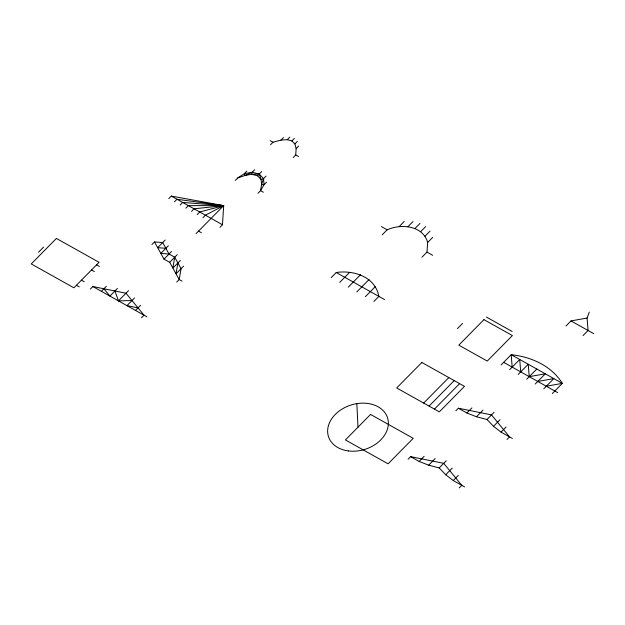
<?xml version="1.0" encoding="UTF-8"?>
<svg xmlns="http://www.w3.org/2000/svg" width="625" height="625" viewBox="0 0 625 625"><rect width="100%" height="100%" fill="white"/><g stroke="black" fill="none" stroke-linecap="round" stroke-linejoin="round"><path stroke-width="0.94" d="M219.961 227.297L222.477 224.75L223.68 205.633L171.305 196.078L168.789 198.625M293.227 157.523L295.742 154.969L296.141 148.602L294.867 143.93L291.914 140.953L287.281 139.68L280.977 140.102L272.992 142.227L270.477 144.773M421.953 257.211L426.984 252.109L427.641 242.5C423.031 225.438 400.977 223.508 387.18 229.813L382.148 234.906M168.375 245.75L160.828 253.398L169.031 254.039L174.719 257.219L172.859 268.055L180.406 260.406M177.891 262.953L176.031 273.789L183.578 266.141M254.695 169.719L252.18 172.266L251.68 174.273L245.141 175.438L237.781 177.914L235.273 180.461M266.07 176.094L263.555 178.641L261.555 184.633L260.531 190.656L258.016 193.203M583.031 335.57L588.062 330.477L587.078 318.047L589.328 312.094M38.57 252.188L43.602 247.094M174.477 201.812L176.984 199.266L223.68 205.633L196.016 233.672M90.344 289.086L92.859 286.531L125.992 293.219L144.031 315.203L141.516 317.75M180.156 205L182.672 202.445L223.68 205.633L205.422 215.188L202.906 217.742M101.383 291.312L106.414 286.211M185.844 208.18L188.359 205.633L223.68 205.633L199.734 212.008L197.219 214.555M151.969 244.477L154.484 241.93L162.688 242.57L169.031 254.039M191.531 211.367L194.047 208.82L223.68 205.633M117.461 288.445L109.914 296.094L103.898 288.766M165.203 240.016L157.656 247.664L165.859 248.305M114.945 290.992L118.445 300.867L128.508 290.672M246.852 171.117L244.336 173.672L237.781 177.914M280.977 140.102L283.492 137.555M182.047 281.117L179.203 279.523L169.688 262.32L164 259.133L171.547 251.484M287.281 139.68L289.797 137.133M134.516 298L126.977 305.648L138.016 307.875M169.688 262.32L177.234 254.672M263.375 192.25L260.531 190.656L264.039 184.703L263.555 178.641L259.219 174.086L251.68 174.273L257.539 175.789L261.734 171.539M291.914 140.953L294.422 138.406M294.867 143.93L297.375 141.375M135.508 310.43L140.531 305.328M296.141 148.602L298.656 146.047M266.555 182.156L264.039 184.703L261.555 184.633L261.156 179.578L259.219 174.086L252.18 172.266L244.336 173.672L245.141 175.438L252.18 172.266M176.688 282.07L179.203 279.523L181.062 268.688L174.719 257.219M331.195 277.602L336.227 272.508C353.734 269.875 375.352 276.836 378.875 296.398L373.844 301.492M339.727 282.383L349.586 272.391M399.211 226.57L404.234 221.469M348.258 287.156L360.531 274.719M407.93 226.68L412.961 221.578M414.961 228.5L419.992 223.406M356.789 291.938L369.062 279.5M420.648 231.688L425.672 226.594M365.312 296.719L375.172 286.727M424.992 236.234L430.023 231.133M427.641 242.5L432.672 237.398M457.5 328.57L462.531 323.477M423.672 403.07L448.82 377.578M429.063 406.094L454.211 380.602M434.461 409.117L459.609 383.625M408.086 459.203L410.594 456.648L443.734 463.336L461.773 485.32L459.258 487.867M455.867 410.773L458.383 408.219L491.516 414.906L509.555 436.891L507.039 439.438M501.133 364.891L511.195 354.695C531.164 356.805 551.453 365.797 562.367 383.367L552.312 393.562M410.594 456.648L419.125 461.43L424.156 456.328M458.383 408.219L466.906 413L471.938 407.898M509.664 369.664L519.719 359.469L520.703 371.898M419.125 461.43L428.664 465.188L435.203 458.562M466.906 413L476.445 416.758L482.984 410.133M518.195 374.445L528.25 364.25L529.234 376.672L545.312 373.805L535.25 384M565.977 326.016L571.008 320.922L587.078 318.047M428.664 465.188L439.203 467.93L446.242 460.789M476.445 416.758L486.984 419.5L494.031 412.359M526.719 379.227L536.781 369.031M439.203 467.93L445.719 474.742L452.258 468.117M486.984 419.5L493.508 426.312L500.039 419.688M445.719 474.742L453.242 480.539L458.273 475.445M493.508 426.312L501.031 432.109L506.055 427.016M543.781 388.781L553.844 378.586L537.766 381.453M263.555 178.641L261.156 179.578L257.539 175.789M546.297 386.234L562.367 383.367L511.195 354.695L512.18 367.117M118.445 300.867L132.008 300.547M270.148 140.633L272.992 142.227M295.742 154.969L298.586 156.562M571.008 320.922L593.75 333.664M381.492 226.625L387.18 229.813M426.984 252.109L432.672 255.297M486.477 317.102L512.062 331.438M503.648 362.336L557.672 392.602M336.227 272.508L384.562 299.586M171.305 196.078L222.477 224.75M198.531 231.125L201.375 232.711M501.031 432.109L512.398 438.484M96.531 264.875L99.375 266.469M91.5 269.969L94.344 271.562M453.242 480.539L464.617 486.914M81.445 280.164L84.289 281.758M92.859 286.531L146.875 316.797M76.414 285.266L79.258 286.859M154.484 241.93L164 259.133M356.836 403.633L358 427.18M56.398 238.43L31.25 263.922L73.898 287.812L99.047 262.32L56.398 238.43M370.57 414.438L345.422 439.93L388.07 463.82L413.219 438.328L370.57 414.438M421.844 362.469L396.695 387.961L439.344 411.852L464.492 386.359L421.844 362.469M483.961 319.648L458.812 345.141L487.242 361.062L512.391 335.578L483.961 319.648M348.461 450.945A30.984 23.242 -17.5 0 0 387.734 418.492A30.984 23.242 -17.5 0 0 337.805 412.109A30.984 23.242 -17.5 0 0 348.461 450.945"/></g></svg>
